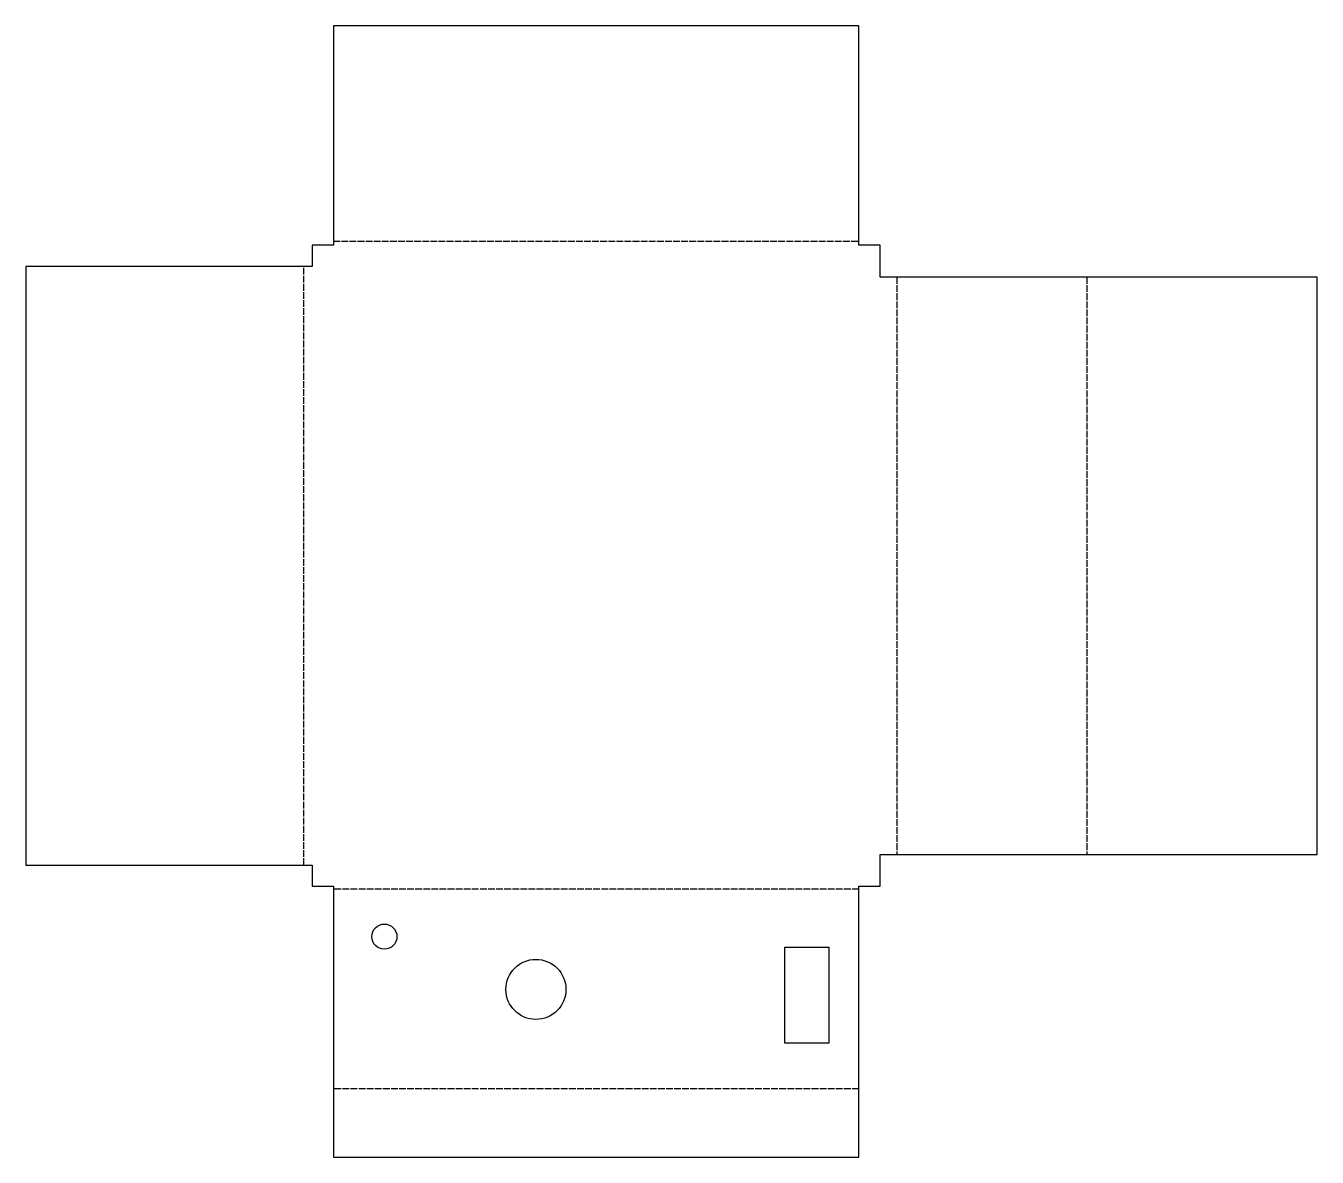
# Model space of a CAD drawing. Header units: millimetres. Extents: x -54 to 189, y -51 to 162.
import ezdxf

# ---------------------------------------------------------------- set-up
doc = ezdxf.new("R2010")
doc.units = ezdxf.units.MM
doc.linetypes.add('DASHED', pattern=[1.524, 1.27, -0.254])
doc.layers.add('BEND', color=7, linetype='Continuous')
doc.layers.add('CUT', color=7, linetype='Continuous')

msp = doc.modelspace()

# ---------------------------------------------------------------- linework, layer by layer
at = {"layer": 'BEND', "color": 1, "linetype": 'DASHED'}
for p, q in [((4, 121.56), (103, 121.56)), ((-1.57, 4), (-1.57, 116.77)), ((110.14, 114.77), (110.14, 6)), ((145.96, 114.77), (145.96, 6)), ((103, -0.52), (4, -0.52)), ((103, -38.18), (4, -38.18))]:
    msp.add_line(p, q, dxfattribs=at)
at = {"layer": 'CUT'}
for p, q in [((103, 162.11), (4, 162.11)), ((4, 162.11), (4, 120.77)), ((103, 120.77), (103, 162.11)), ((4, 120.77), (0, 120.77)), ((0, 120.77), (0, 116.77)), ((107, 120.77), (103, 120.77)), ((107, 114.77), (107, 120.77)), ((0, 116.77), (-53.94, 116.77)), ((-53.94, 116.77), (-53.94, 4)), ((189.36, 114.77), (107, 114.77)), ((189.36, 6), (189.36, 114.77)), ((107, 0), (107, 6)), ((107, 6), (189.36, 6)), ((-53.94, 4), (0, 4)), ((0, 4), (0, 0)), ((0, 0), (4, 0)), ((4, 0), (4, -51.04)), ((103, -51.04), (103, 0)), ((103, 0), (107, 0)), ((89.03, -29.59), (89.03, -11.46)), ((89.03, -11.46), (97.33, -11.46)), ((97.33, -11.46), (97.33, -29.59)), ((97.33, -29.59), (89.03, -29.59)), ((4, -51.04), (103, -51.04))]:
    msp.add_line(p, q, dxfattribs=at)
for centre, radius in [((13.61, -9.49), 2.37), ((42.16, -19.43), 5.66)]:
    msp.add_circle(centre, radius, dxfattribs=at)

doc.saveas('drawing.dxf')
